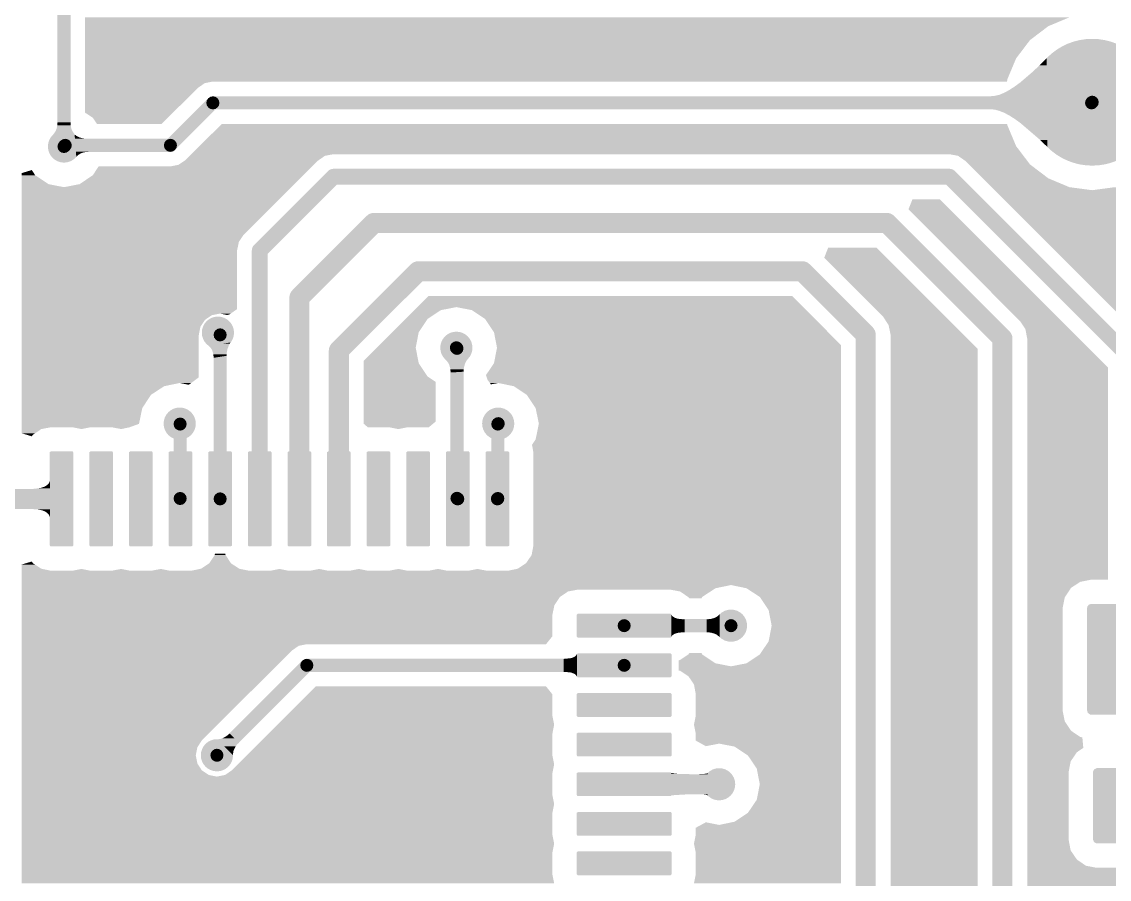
# Model space of a CAD drawing. Header units: millimetres. Extents: x 0 to 139, y 0 to 93.
# Drawn here: x 73.21 to 104.99, y 42.45 to 67.5 of the extents above; entities that cross this region are included whole.
import ezdxf

# ---------------------------------------------------------------- set-up
doc = ezdxf.new("R2010")
doc.units = ezdxf.units.MM
doc.header["$MEASUREMENT"] = 0
doc.layers.get('0').update_dxf_attribs({"linetype": 'CONTINUOUS', "lineweight": 0})
for name, color, linetype, lineweight in [('PCB_KUR_GTL', 30, 'CONTINUOUS', 0), ('PCB_KUR_GTP', 254, 'CONTINUOUS', 0), ('PCB_KUR_TXT', 254, 'CONTINUOUS', 0)]:
    doc.layers.add(name, color=color, linetype=linetype, lineweight=lineweight)

# ---------------------------------------------------------------- blocks, each defined once
blk = doc.blocks.new('CUSTOM_4')
for points in [[(-0.0187, -0.01685), (-0.0187, 0.01685), (0.0187, -0.01685), (0.0187, 0.01685)], [(-0.01865, 0.01685), (-0.0186, 0.01721), (0.01865, 0.01685), (0.01852, 0.01721)], [(-0.0186, 0.01721), (-0.01813, 0.01797), (0.01852, 0.01721), (0.01823, 0.01797)], [(-0.01813, 0.01797), (-0.01797, 0.01823), (0.01823, 0.01797), (0.01782, 0.01823)], [(-0.01797, 0.01823), (-0.01697, 0.0186), (0.01782, 0.01823), (0.01721, 0.0186)], [(-0.01697, 0.0186), (-0.01685, 0.01865), (0.01721, 0.0186), (0.01685, 0.01865)], [(-0.01685, 0.01865), (-0.01685, 0.0187), (0.01685, 0.01865), (0.01685, 0.0187)], [(-0.01852, -0.01721), (-0.01865, -0.01685), (0.0186, -0.01721), (0.01865, -0.01685)], [(-0.01823, -0.01797), (-0.01852, -0.01721), (0.01813, -0.01797), (0.0186, -0.01721)], [(-0.01782, -0.01823), (-0.01823, -0.01797), (0.01797, -0.01823), (0.01813, -0.01797)], [(-0.01721, -0.0186), (-0.01782, -0.01823), (0.01697, -0.0186), (0.01797, -0.01823)], [(-0.01685, -0.01865), (-0.01721, -0.0186), (0.01685, -0.01865), (0.01697, -0.0186)], [(-0.01685, -0.0187), (-0.01685, -0.01865), (0.01685, -0.0187), (0.01685, -0.01865)]]:
    blk.add_solid(points)
blk = doc.blocks.new('CUSTOM_5')
for points in [[(-0.02114, 0.02664), (-0.02074, 0.02716), (0.02126, 0.02664), (0.02057, 0.02716)], [(-0.02074, 0.02716), (-0.0199, 0.02742), (0.02057, 0.02716), (0.02023, 0.02742)], [(-0.0199, 0.02742), (-0.0195, 0.02755), (0.02023, 0.02742), (0.0195, 0.02755)], [(-0.02165, 0.0254), (-0.02152, 0.02613), (0.02165, 0.0254), (0.02142, 0.02613)], [(-0.02165, -0.0254), (-0.02165, 0.0254), (0.02165, -0.0254), (0.02165, 0.0254)], [(-0.02152, 0.02613), (-0.02114, 0.02664), (0.02142, 0.02613), (0.02126, 0.02664)], [(-0.02142, -0.02613), (-0.02165, -0.0254), (0.02152, -0.02613), (0.02165, -0.0254)], [(-0.02126, -0.02664), (-0.02142, -0.02613), (0.02114, -0.02664), (0.02152, -0.02613)], [(-0.02057, -0.02716), (-0.02126, -0.02664), (0.02074, -0.02716), (0.02114, -0.02664)], [(-0.02023, -0.02742), (-0.02057, -0.02716), (0.0199, -0.02742), (0.02074, -0.02716)], [(-0.0195, -0.02755), (-0.02023, -0.02742), (0.0195, -0.02755), (0.0199, -0.02742)]]:
    blk.add_solid(points)
blk = doc.blocks.new('CUSTOM_32')
for points in [[(-0.0059, 0.02305), (-0.00585, 0.02323), (0.0059, 0.02305), (0.00575, 0.02323)], [(-0.0059, 0.02302), (-0.0059, 0.02305), (0.0059, 0.02302), (0.0059, 0.02305)], [(-0.0059, 0.023), (-0.0059, 0.02302), (0.0059, 0.023), (0.0059, 0.02302)], [(-0.0059, -0.023), (-0.0059, 0.023), (0.0059, -0.023), (0.0059, 0.023)], [(-0.00585, 0.02323), (-0.00534, 0.02357), (0.00575, 0.02323), (0.00549, 0.02357)], [(-0.00534, 0.02357), (-0.0053, 0.0236), (0.00549, 0.02357), (0.0053, 0.0236)], [(-0.0059, -0.02302), (-0.0059, -0.023), (0.0059, -0.02302), (0.0059, -0.023)], [(-0.0059, -0.02305), (-0.0059, -0.02302), (0.0059, -0.02305), (0.0059, -0.02302)], [(-0.00575, -0.02323), (-0.0059, -0.02305), (0.00585, -0.02323), (0.0059, -0.02305)], [(-0.00549, -0.02357), (-0.00575, -0.02323), (0.00534, -0.02357), (0.00585, -0.02323)], [(-0.0053, -0.0236), (-0.00549, -0.02357), (0.0053, -0.0236), (0.00534, -0.02357)]]:
    blk.add_solid(points)
blk = doc.blocks.new('CUSTOM_33')
for points in [[(-0.0236, 0.0053), (-0.02357, 0.00549), (0.0236, 0.0053), (0.02348, 0.00549)], [(-0.02357, 0.00549), (-0.02311, 0.00585), (0.02348, 0.00549), (0.02323, 0.00585)], [(-0.02311, 0.00585), (-0.02305, 0.0059), (0.02323, 0.00585), (0.02305, 0.0059)], [(-0.0236, -0.0053), (-0.0236, 0.0053), (0.0236, -0.0053), (0.0236, 0.0053)], [(-0.02348, -0.00549), (-0.0236, -0.0053), (0.02357, -0.00549), (0.0236, -0.0053)], [(-0.02323, -0.00585), (-0.02348, -0.00549), (0.02311, -0.00585), (0.02357, -0.00549)], [(-0.02305, -0.0059), (-0.02323, -0.00585), (0.02305, -0.0059), (0.02311, -0.00585)]]:
    blk.add_solid(points)
blk = doc.blocks.new('ROUND_11')
h = blk.add_hatch(color=256)
edge = h.paths.add_edge_path(flags=0)
edge.add_arc((0, 0), 0.0315, 0, 360)
blk = doc.blocks.new('ROUND_16')
h = blk.add_hatch(color=256)
edge = h.paths.add_edge_path(flags=0)
edge.add_arc((0, 0), 0.008, 0, 360)
blk = doc.blocks.new('ROUND_7')
h = blk.add_hatch(color=256)
edge = h.paths.add_edge_path(flags=0)
edge.add_arc((0, 0), 0.00325, 0, 360)
blk = doc.blocks.new('ROUND_8')
h = blk.add_hatch(color=256)
edge = h.paths.add_edge_path(flags=0)
edge.add_arc((0, 0), 0.005, 0, 360)
blk = doc.blocks.new('ROUND_64')
h = blk.add_hatch(color=256)
edge = h.paths.add_edge_path(flags=0)
edge.add_arc((0, 0), 0.00395, 0, 360)
blk = doc.blocks.new('ROUND_14')
h = blk.add_hatch(color=256)
edge = h.paths.add_edge_path(flags=0)
edge.add_arc((0, 0), 0.0197, 0, 360)

msp = doc.modelspace()

# ---------------------------------------------------------------- linework, layer by layer
at = {"layer": 'PCB_KUR_GTL', "lineweight": 211}
for points, const_width in [([(74.441, 63.857), (74.441, 82.079)], 0.382), ([(77.551, 63.892), (78.792, 65.133)], 0.382), ([(78.792, 65.133), (104.47, 65.133)], 0.382), ([(104.47, 65.133), (104.488, 65.151)], 0.382), ([(74.441, 63.857), (74.476, 63.892)], 0.382), ([(74.476, 63.892), (77.551, 63.892)], 0.382), ([(80.162, 60.817), (82.32, 62.975)], 0.465), ([(82.32, 62.975), (100.313, 62.975)], 0.465), ([(100.313, 62.975), (105.611, 57.677)], 0.465), ([(81.321, 59.447), (83.496, 61.623)], 0.588), ([(83.496, 61.623), (98.49, 61.623)], 0.588), ([(98.49, 61.623), (101.865, 58.247)], 0.588), ([(80.162, 53.561), (80.162, 60.817)], 0.465), ([(82.473, 57.895), (84.79, 60.211)], 0.588), ([(84.79, 60.211), (96.021, 60.211)], 0.588), ([(96.021, 60.211), (97.867, 58.365)], 0.588), ([(81.321, 53.561), (81.321, 59.447)], 0.588), ([(79.004, 53.561), (79.004, 58.353)], 0.382), ([(97.867, 25.49), (97.867, 58.365)], 0.588), ([(101.865, 32.793), (101.865, 58.247)], 0.588), ([(82.473, 53.561), (82.473, 57.895)], 0.588), ([(85.907, 57.977), (85.925, 57.959)], 0.382), ([(85.925, 53.579), (85.925, 57.959)], 0.382), ([(77.834, 53.573), (77.834, 55.748)], 0.382), ([(87.118, 55.748), (87.13, 55.76)], 0.382), ([(87.118, 53.573), (87.118, 55.748)], 0.382), ([(70.084, 53.561), (74.37, 53.561)], 0.588), ([(85.925, 53.579), (85.948, 53.561)], 0.382), ([(87.106, 53.561), (87.118, 53.573)], 0.382), ([(90.811, 49.857), (93.933, 49.857)], 0.382), ([(78.91, 46.07), (81.538, 48.698)], 0.382), ([(81.538, 48.698), (90.811, 48.698)], 0.382), ([(90.811, 45.223), (93.586, 45.223)], 0.588)]:
    msp.add_lwpolyline(points, dxfattribs=dict(at, const_width=const_width))
at = {"layer": 'PCB_KUR_GTL'}
for points in [[(75.058, 67.373), (75.058, 67.632), (103.206, 67.373), (103.823, 67.632)], [(75.058, 66.967), (75.058, 67.373), (102.671, 66.967), (103.206, 67.373)], [(75.058, 66.432), (75.058, 66.967), (102.265, 66.432), (102.671, 66.967)], [(75.058, 65.815), (75.058, 66.432), (102.006, 65.815), (102.265, 66.432)], [(102.947, 66.227), (103.153, 66.438), (103.155, 66.227), (103.153, 66.438)], [(102.747, 66.038), (102.947, 66.227), (103.157, 66.038), (103.155, 66.227)], [(75.058, 65.756), (75.058, 65.815), (102.001, 65.756), (102.006, 65.815)], [(102.383, 65.727), (102.747, 66.038), (103.159, 65.727), (103.157, 66.038)], [(75.058, 65.709), (75.058, 65.756), (78.557, 65.709), (78.792, 65.756)], [(75.058, 65.756), (75.058, 65.756), (78.792, 65.756), (102.001, 65.756)], [(75.058, 65.574), (75.058, 65.709), (78.357, 65.574), (78.557, 65.709)], [(75.058, 64.845), (75.058, 65.574), (77.624, 64.845), (78.357, 65.574)], [(101.912, 65.427), (102.059, 65.503), (103.162, 65.427), (103.161, 65.503)], [(102.059, 65.503), (102.212, 65.603), (103.161, 65.503), (103.161, 65.603)], [(102.212, 65.603), (102.383, 65.727), (103.161, 65.603), (103.159, 65.727)], [(101.53, 65.327), (101.648, 65.339), (103.163, 65.327), (103.163, 65.339)], [(101.536, 64.945), (101.53, 65.327), (103.167, 64.945), (103.163, 65.327)], [(101.648, 65.339), (101.777, 65.368), (103.163, 65.339), (103.163, 65.368)], [(101.777, 65.368), (101.912, 65.427), (103.163, 65.368), (103.162, 65.427)], [(75.282, 64.698), (75.058, 64.845), (77.476, 64.698), (77.624, 64.845)], [(101.648, 64.933), (101.536, 64.945), (103.167, 64.933), (103.167, 64.945)], [(101.777, 64.898), (101.648, 64.933), (103.167, 64.898), (103.167, 64.933)], [(101.912, 64.845), (101.777, 64.898), (103.167, 64.845), (103.167, 64.898)], [(102.059, 64.768), (101.912, 64.845), (103.168, 64.768), (103.167, 64.845)], [(74.247, 64.521), (74.253, 64.568), (74.635, 64.521), (74.635, 64.568)], [(74.247, 64.474), (74.247, 64.521), (74.635, 64.474), (74.635, 64.521)], [(75.405, 64.515), (75.282, 64.698), (77.293, 64.515), (77.476, 64.698)], [(79.021, 64.486), (79.051, 64.515), (102.006, 64.486), (102.001, 64.515)], [(102.218, 64.668), (102.059, 64.768), (103.169, 64.668), (103.168, 64.768)], [(102.389, 64.545), (102.218, 64.668), (103.17, 64.545), (103.169, 64.668)], [(102.965, 64.051), (102.389, 64.545), (103.175, 64.051), (103.17, 64.545)], [(74.112, 64.192), (74.121, 64.204), (74.774, 64.192), (74.758, 64.204)], [(74.121, 64.204), (74.135, 64.221), (74.758, 64.204), (74.747, 64.221)], [(74.135, 64.221), (74.159, 64.251), (74.747, 64.221), (74.723, 64.251)], [(74.159, 64.251), (74.182, 64.286), (74.723, 64.251), (74.7, 64.286)], [(74.182, 64.286), (74.2, 64.316), (74.7, 64.286), (74.682, 64.316)], [(74.2, 64.316), (74.217, 64.357), (74.682, 64.316), (74.664, 64.357)], [(74.217, 64.357), (74.229, 64.392), (74.664, 64.357), (74.653, 64.392)], [(74.229, 64.392), (74.235, 64.433), (74.653, 64.392), (74.647, 64.433)], [(74.235, 64.433), (74.247, 64.474), (74.647, 64.433), (74.635, 64.474)], [(78.4, 63.869), (79.021, 64.486), (102.265, 63.869), (102.006, 64.486)], [(74.753, 64.186), (74.753, 64.192), (74.782, 64.186), (74.774, 64.192)], [(74.755, 64.163), (74.753, 64.186), (74.811, 64.163), (74.782, 64.186)], [(74.756, 64.145), (74.755, 64.163), (74.847, 64.145), (74.811, 64.163)], [(74.757, 64.127), (74.756, 64.145), (74.882, 64.127), (74.847, 64.145)], [(74.758, 64.116), (74.757, 64.127), (74.917, 64.116), (74.882, 64.127)], [(74.759, 64.104), (74.758, 64.116), (74.958, 64.104), (74.917, 64.116)], [(74.76, 64.098), (74.759, 64.104), (75, 64.098), (74.958, 64.104)], [(74.76, 64.086), (74.76, 64.098), (75.041, 64.086), (75, 64.098)], [(74.789, 63.704), (74.76, 64.086), (75.17, 63.704), (75.135, 64.086)], [(74.76, 64.086), (74.76, 64.086), (75.135, 64.086), (75.088, 64.086)], [(103.177, 63.845), (102.965, 64.051), (103.177, 63.845), (103.175, 64.051)], [(74.789, 63.698), (74.789, 63.704), (75.117, 63.698), (75.17, 63.704)], [(74.79, 63.686), (74.789, 63.698), (75.035, 63.686), (75.076, 63.698)], [(74.789, 63.698), (74.789, 63.698), (75.076, 63.698), (75.117, 63.698)], [(74.79, 63.68), (74.79, 63.686), (74.994, 63.68), (75.035, 63.686)], [(74.792, 63.663), (74.79, 63.68), (74.952, 63.663), (74.994, 63.68)], [(74.793, 63.651), (74.792, 63.663), (74.917, 63.651), (74.952, 63.663)], [(74.794, 63.628), (74.793, 63.651), (74.888, 63.628), (74.917, 63.651)], [(74.796, 63.61), (74.794, 63.628), (74.853, 63.61), (74.888, 63.628)], [(74.798, 63.581), (74.796, 63.61), (74.829, 63.581), (74.853, 63.61)], [(74.8, 63.557), (74.798, 63.581), (74.8, 63.557), (74.829, 63.581)], [(77.987, 63.457), (78.117, 63.586), (81.881, 63.457), (82.067, 63.586)], [(78.117, 63.586), (78.164, 63.633), (82.067, 63.586), (82.32, 63.633)], [(78.164, 63.633), (78.4, 63.869), (102.443, 63.633), (102.265, 63.869)], [(100.566, 63.586), (100.313, 63.633), (102.479, 63.586), (102.443, 63.633)], [(100.778, 63.439), (100.566, 63.586), (102.591, 63.439), (102.479, 63.586)], [(75.282, 63.016), (75.452, 63.275), (81.431, 63.016), (81.69, 63.275)], [(75.452, 63.275), (77.551, 63.275), (81.69, 63.275), (81.691, 63.275)], [(77.551, 63.275), (77.787, 63.322), (81.691, 63.275), (81.738, 63.322)], [(77.787, 63.322), (77.96, 63.439), (81.738, 63.322), (81.856, 63.439)], [(77.96, 63.439), (77.987, 63.457), (81.856, 63.439), (81.881, 63.457)], [(100.883, 63.334), (100.778, 63.439), (102.671, 63.334), (102.591, 63.439)], [(101.29, 62.928), (100.883, 63.334), (103.206, 62.928), (102.671, 63.334)], [(73.206, 63.081), (73.5, 63.169), (73.558, 63.081), (73.5, 63.169)], [(73.206, 63.016), (73.206, 63.081), (73.6, 63.016), (73.558, 63.081)], [(73.206, 62.757), (73.206, 63.016), (73.988, 62.757), (73.6, 63.016)], [(74.894, 62.757), (75.282, 63.016), (81.172, 62.757), (81.431, 63.016)], [(101.549, 62.669), (101.29, 62.928), (103.823, 62.669), (103.206, 62.928)], [(73.206, 62.669), (73.206, 62.757), (74.441, 62.669), (73.988, 62.757)], [(73.206, 61.281), (73.206, 62.669), (79.692, 61.281), (81.083, 62.669)], [(74.441, 62.669), (74.894, 62.757), (81.083, 62.669), (81.172, 62.757)], [(101.637, 62.581), (101.549, 62.669), (104.488, 62.581), (103.823, 62.669)], [(104.488, 62.581), (105.152, 62.669), (136.769, 62.581), (136.769, 62.669)], [(99.119, 62.022), (99.237, 62.316), (100.331, 62.022), (100.037, 62.316)], [(106.075, 58.147), (101.637, 62.581), (136.769, 58.147), (136.769, 62.581)], [(102.377, 58.759), (99.119, 62.022), (103.594, 58.759), (100.331, 62.022)], [(73.206, 61.07), (73.206, 61.281), (79.551, 61.07), (79.692, 61.281)], [(73.206, 60.817), (73.206, 61.07), (79.498, 60.817), (79.551, 61.07)], [(73.206, 59.106), (73.206, 60.817), (79.498, 59.106), (79.498, 60.817)], [(96.656, 60.605), (96.773, 60.899), (98.484, 60.605), (98.19, 60.899)], [(98.384, 58.877), (96.656, 60.605), (100.213, 58.877), (98.484, 60.605)], [(84.767, 59.165), (85.09, 59.488), (96.043, 59.165), (95.721, 59.488)], [(84.679, 59.076), (84.767, 59.165), (85.454, 59.076), (85.907, 59.165)], [(86.36, 59.076), (85.907, 59.165), (96.131, 59.076), (96.043, 59.165)], [(73.206, 58.976), (73.206, 59.106), (79.314, 58.976), (79.498, 59.106)], [(73.206, 58.929), (73.206, 58.976), (78.763, 58.929), (79.004, 58.976)], [(73.206, 58.794), (73.206, 58.929), (78.563, 58.794), (78.763, 58.929)], [(73.206, 58.594), (73.206, 58.794), (78.428, 58.594), (78.563, 58.794)], [(79.118, 58.953), (79.004, 58.976), (79.28, 58.953), (79.314, 58.976)], [(79.204, 58.935), (79.118, 58.953), (79.204, 58.935), (79.28, 58.953)], [(84.035, 58.43), (84.421, 58.818), (84.807, 58.43), (85.066, 58.818)], [(84.421, 58.818), (84.679, 59.076), (85.066, 58.818), (85.454, 59.076)], [(86.748, 58.818), (86.36, 59.076), (96.388, 58.818), (96.131, 59.076)], [(87.007, 58.43), (86.748, 58.818), (96.775, 58.43), (96.388, 58.818)], [(98.537, 58.641), (98.384, 58.877), (100.448, 58.641), (100.213, 58.877)], [(73.206, 58.353), (73.206, 58.594), (78.381, 58.353), (78.428, 58.594)], [(98.596, 58.365), (98.537, 58.641), (100.725, 58.365), (100.448, 58.641)], [(102.536, 58.524), (102.377, 58.759), (103.829, 58.524), (103.594, 58.759)], [(102.589, 58.247), (102.536, 58.524), (104.106, 58.247), (103.829, 58.524)], [(73.206, 57.113), (73.206, 58.353), (78.38, 57.113), (78.381, 58.353)], [(83.583, 57.977), (84.035, 58.43), (84.719, 57.977), (84.807, 58.43)], [(87.079, 58.059), (87.007, 58.43), (97.144, 58.059), (96.775, 58.43)], [(98.596, 57.947), (98.596, 58.365), (101.142, 57.947), (100.725, 58.365)], [(102.589, 57.407), (102.589, 58.247), (104.946, 57.407), (104.106, 58.247)], [(78.657, 58.042), (78.831, 58.065), (79.257, 58.042), (79.268, 58.065)], [(78.672, 58.03), (78.657, 58.042), (79.251, 58.03), (79.257, 58.042)], [(78.686, 58.018), (78.672, 58.03), (79.247, 58.018), (79.251, 58.03)], [(78.71, 57.995), (78.686, 58.018), (79.239, 57.995), (79.247, 58.018)], [(78.716, 57.989), (78.71, 57.995), (79.236, 57.989), (79.239, 57.995)], [(78.739, 57.959), (78.716, 57.989), (79.224, 57.959), (79.236, 57.989)], [(78.743, 57.953), (78.739, 57.959), (79.221, 57.953), (79.224, 57.959)], [(78.757, 57.93), (78.743, 57.953), (79.217, 57.93), (79.221, 57.953)], [(78.763, 57.918), (78.757, 57.93), (79.215, 57.918), (79.217, 57.93)], [(78.774, 57.895), (78.763, 57.918), (79.209, 57.895), (79.215, 57.918)], [(78.78, 57.877), (78.774, 57.895), (79.204, 57.877), (79.209, 57.895)], [(78.786, 57.859), (78.78, 57.877), (79.202, 57.859), (79.204, 57.877)], [(78.795, 57.83), (78.786, 57.859), (79.198, 57.83), (79.202, 57.859)], [(78.831, 58.065), (79.092, 58.1), (79.268, 58.065), (79.286, 58.1)], [(79.092, 58.1), (79.31, 58.13), (79.286, 58.1), (79.31, 58.13)], [(83.202, 57.595), (83.583, 57.977), (84.794, 57.595), (84.719, 57.977)], [(87.006, 57.524), (87.095, 57.977), (97.144, 57.524), (97.144, 57.977)], [(87.095, 57.977), (87.079, 58.059), (97.144, 57.977), (97.144, 58.059)], [(98.596, 34.874), (98.596, 57.947), (101.142, 34.874), (101.142, 57.947)], [(78.798, 57.818), (78.795, 57.83), (79.198, 57.818), (79.198, 57.83)], [(78.802, 57.789), (78.798, 57.818), (79.198, 57.789), (79.198, 57.818)], [(78.804, 57.777), (78.802, 57.789), (79.196, 57.777), (79.198, 57.789)], [(78.808, 57.742), (78.804, 57.777), (79.192, 57.742), (79.196, 57.777)], [(78.81, 57.73), (78.808, 57.742), (79.115, 57.73), (79.192, 57.742)], [(78.81, 57.683), (78.81, 57.73), (78.81, 57.683), (79.115, 57.73)], [(83.202, 57.524), (83.202, 57.595), (84.807, 57.524), (84.794, 57.595)], [(83.202, 57.136), (83.202, 57.524), (85.066, 57.136), (84.807, 57.524)], [(85.595, 57.63), (86.248, 57.653), (86.229, 57.63), (86.248, 57.653)], [(85.6, 57.624), (85.595, 57.63), (86.224, 57.624), (86.229, 57.63)], [(85.619, 57.601), (85.6, 57.624), (86.206, 57.601), (86.224, 57.624)], [(85.624, 57.595), (85.619, 57.601), (86.201, 57.595), (86.206, 57.601)], [(85.642, 57.571), (85.624, 57.595), (86.189, 57.571), (86.201, 57.595)], [(85.652, 57.559), (85.642, 57.571), (86.183, 57.559), (86.189, 57.571)], [(85.666, 57.542), (85.652, 57.559), (86.174, 57.542), (86.183, 57.559)], [(85.675, 57.524), (85.666, 57.542), (86.166, 57.524), (86.174, 57.542)], [(85.684, 57.506), (85.675, 57.524), (86.16, 57.506), (86.166, 57.524)], [(86.771, 57.177), (87.006, 57.524), (97.144, 57.177), (97.144, 57.524)], [(85.692, 57.489), (85.684, 57.506), (86.154, 57.489), (86.16, 57.506)], [(85.701, 57.471), (85.692, 57.489), (86.149, 57.471), (86.154, 57.489)], [(85.708, 57.448), (85.701, 57.471), (86.142, 57.448), (86.149, 57.471)], [(85.713, 57.43), (85.708, 57.448), (86.136, 57.43), (86.142, 57.448)], [(85.718, 57.412), (85.713, 57.43), (86.13, 57.412), (86.136, 57.43)], [(85.725, 57.389), (85.718, 57.412), (86.127, 57.389), (86.13, 57.412)], [(85.728, 57.365), (85.725, 57.389), (86.125, 57.365), (86.127, 57.389)], [(85.731, 57.348), (85.728, 57.365), (86.122, 57.348), (86.125, 57.365)], [(85.733, 57.324), (85.731, 57.348), (86.119, 57.324), (86.122, 57.348)], [(85.736, 57.301), (85.733, 57.324), (86.119, 57.301), (86.119, 57.324)], [(85.736, 57.277), (85.736, 57.301), (86.119, 57.277), (86.119, 57.301)], [(85.736, 57.254), (85.736, 57.277), (85.736, 57.254), (86.119, 57.277)], [(102.589, 51.203), (102.589, 57.407), (104.946, 51.203), (104.946, 57.407)], [(73.206, 56.948), (73.206, 57.113), (78.158, 56.948), (78.38, 57.113)], [(73.206, 56.854), (73.206, 56.948), (77.369, 56.854), (77.822, 56.948)], [(78.087, 56.895), (77.822, 56.948), (78.087, 56.895), (78.158, 56.948)], [(83.202, 56.977), (83.202, 57.136), (85.307, 56.977), (85.066, 57.136)], [(83.202, 55.825), (83.202, 56.977), (85.307, 55.825), (85.307, 56.977)], [(86.824, 57.03), (86.771, 57.177), (97.144, 57.03), (97.144, 57.177)], [(86.887, 56.948), (86.824, 57.03), (97.144, 56.948), (97.144, 57.03)], [(86.918, 56.907), (86.887, 56.948), (86.918, 56.907), (87.13, 56.948)], [(87.583, 56.854), (87.13, 56.948), (97.144, 56.854), (97.144, 56.948)], [(73.206, 56.601), (73.206, 56.854), (76.981, 56.601), (77.369, 56.854)], [(73.206, 56.213), (73.206, 56.601), (76.728, 56.213), (76.981, 56.601)], [(87.965, 56.601), (87.583, 56.854), (97.144, 56.601), (97.144, 56.854)], [(88.224, 56.213), (87.965, 56.601), (97.144, 56.213), (97.144, 56.601)], [(73.206, 55.76), (73.206, 56.213), (76.634, 55.76), (76.728, 56.213)], [(88.318, 55.76), (88.224, 56.213), (97.144, 55.76), (97.144, 56.213)], [(73.206, 55.754), (73.206, 55.76), (76.634, 55.754), (76.634, 55.76)], [(73.206, 55.654), (73.206, 55.754), (76.358, 55.654), (76.634, 55.754)], [(73.206, 55.601), (73.206, 55.654), (73.776, 55.601), (74.059, 55.654)], [(74.952, 55.601), (74.688, 55.654), (74.952, 55.601), (75.217, 55.654)], [(76.111, 55.601), (75.84, 55.654), (76.111, 55.601), (76.358, 55.654)], [(83.202, 55.754), (83.202, 55.825), (85.222, 55.754), (85.307, 55.825)], [(83.32, 55.654), (83.202, 55.754), (85.101, 55.654), (85.222, 55.754)], [(83.943, 55.654), (83.32, 55.654), (84.478, 55.654), (85.101, 55.654)], [(84.214, 55.601), (83.943, 55.654), (84.214, 55.601), (84.478, 55.654)], [(88.224, 55.301), (88.318, 55.76), (97.144, 55.301), (97.144, 55.76)], [(73.206, 55.478), (73.206, 55.601), (73.596, 55.478), (73.776, 55.601)], [(73.343, 55.437), (73.206, 55.478), (73.535, 55.437), (73.596, 55.478)], [(73.5, 55.39), (73.343, 55.437), (73.5, 55.39), (73.535, 55.437)], [(88.118, 55.143), (88.224, 55.301), (97.144, 55.143), (97.144, 55.301)], [(88.159, 54.913), (88.118, 55.143), (97.144, 54.913), (97.144, 55.143)], [(88.159, 52.203), (88.159, 54.913), (97.144, 52.203), (97.144, 54.913)], [(73.982, 53.996), (74.012, 54.043), (74.035, 53.996), (74.035, 54.043)], [(74.012, 54.043), (74.029, 54.09), (74.035, 54.043), (74.035, 54.09)], [(74.029, 54.09), (74.035, 54.145), (74.035, 54.09), (74.035, 54.145)], [(73.441, 53.267), (73.441, 53.855), (74.035, 53.267), (74.035, 53.855)], [(73.553, 53.855), (73.659, 53.867), (74.035, 53.855), (74.035, 53.867)], [(73.659, 53.867), (73.747, 53.879), (74.035, 53.867), (74.035, 53.879)], [(73.747, 53.879), (73.824, 53.902), (74.035, 53.879), (74.035, 53.902)], [(73.824, 53.902), (73.888, 53.926), (74.035, 53.902), (74.035, 53.926)], [(73.888, 53.926), (73.941, 53.961), (74.035, 53.926), (74.035, 53.961)], [(73.941, 53.961), (73.982, 53.996), (74.035, 53.961), (74.035, 53.996)], [(73.553, 53.261), (73.441, 53.267), (74.035, 53.261), (74.035, 53.267)], [(73.659, 53.255), (73.553, 53.261), (74.035, 53.255), (74.035, 53.261)], [(73.747, 53.238), (73.659, 53.255), (74.035, 53.238), (74.035, 53.255)], [(73.824, 53.22), (73.747, 53.238), (74.035, 53.22), (74.035, 53.238)], [(73.888, 53.191), (73.824, 53.22), (74.035, 53.191), (74.035, 53.22)], [(73.941, 53.161), (73.888, 53.191), (74.035, 53.161), (74.035, 53.191)], [(73.982, 53.12), (73.941, 53.161), (74.035, 53.12), (74.035, 53.161)], [(74.012, 53.079), (73.982, 53.12), (74.035, 53.079), (74.035, 53.12)], [(74.029, 53.026), (74.012, 53.079), (74.035, 53.026), (74.035, 53.079)], [(74.035, 52.977), (74.029, 53.026), (74.035, 52.977), (74.035, 53.026)], [(88.106, 51.92), (88.159, 52.203), (97.144, 51.92), (97.144, 52.203)], [(78.686, 51.679), (78.845, 51.92), (79.321, 51.679), (79.163, 51.92)], [(78.845, 51.92), (78.851, 51.962), (79.163, 51.92), (79.151, 51.962)], [(87.941, 51.679), (88.106, 51.92), (97.144, 51.679), (97.144, 51.92)], [(73.206, 51.644), (73.324, 51.679), (73.589, 51.644), (73.535, 51.679)], [(73.206, 51.521), (73.206, 51.644), (73.777, 51.521), (73.589, 51.644)], [(73.206, 51.462), (73.206, 51.521), (74.059, 51.462), (73.777, 51.521)], [(73.324, 51.679), (73.5, 51.732), (73.535, 51.679), (73.5, 51.732)], [(74.688, 51.462), (74.953, 51.515), (75.217, 51.462), (74.953, 51.515)], [(75.84, 51.462), (76.111, 51.515), (76.375, 51.462), (76.111, 51.515)], [(76.999, 51.462), (77.269, 51.515), (77.534, 51.462), (77.269, 51.515)], [(78.157, 51.462), (78.445, 51.521), (79.851, 51.462), (79.562, 51.521)], [(78.445, 51.521), (78.686, 51.679), (79.562, 51.521), (79.321, 51.679)], [(80.474, 51.462), (80.738, 51.515), (81.003, 51.462), (80.738, 51.515)], [(81.632, 51.462), (81.897, 51.515), (82.161, 51.462), (81.897, 51.515)], [(82.791, 51.462), (83.055, 51.515), (83.32, 51.462), (83.055, 51.515)], [(83.943, 51.462), (84.214, 51.515), (84.478, 51.462), (84.214, 51.515)], [(85.101, 51.462), (85.372, 51.515), (85.636, 51.462), (85.372, 51.515)], [(86.26, 51.462), (86.524, 51.515), (86.795, 51.462), (86.524, 51.515)], [(87.418, 51.462), (87.7, 51.521), (97.144, 51.462), (97.144, 51.521)], [(87.7, 51.521), (87.941, 51.679), (97.144, 51.521), (97.144, 51.679)], [(73.206, 51.044), (73.206, 51.462), (97.144, 51.044), (97.144, 51.462)], [(102.589, 51.138), (102.589, 51.203), (104.141, 51.138), (104.464, 51.203)], [(102.589, 51.203), (102.589, 51.203), (104.464, 51.203), (104.946, 51.203)], [(73.206, 50.95), (73.206, 51.044), (93.48, 50.95), (93.933, 51.044)], [(73.206, 50.909), (73.206, 50.95), (93.417, 50.909), (93.48, 50.95)], [(73.206, 50.856), (73.206, 50.909), (89.17, 50.856), (89.453, 50.909)], [(73.206, 50.909), (73.206, 50.909), (89.453, 50.909), (92.163, 50.909)], [(73.206, 50.692), (73.206, 50.856), (88.929, 50.692), (89.17, 50.856)], [(92.445, 50.856), (92.163, 50.909), (93.336, 50.856), (93.417, 50.909)], [(92.678, 50.697), (92.445, 50.856), (93.092, 50.697), (93.336, 50.856)], [(94.386, 50.95), (93.933, 51.044), (97.144, 50.95), (97.144, 51.044)], [(94.774, 50.697), (94.386, 50.95), (97.144, 50.697), (97.144, 50.95)], [(102.589, 50.962), (102.589, 51.138), (103.87, 50.962), (104.141, 51.138)], [(102.589, 50.686), (102.589, 50.962), (103.688, 50.686), (103.87, 50.962)], [(73.206, 50.45), (73.206, 50.692), (88.771, 50.45), (88.929, 50.692)], [(92.687, 50.692), (92.678, 50.697), (93.089, 50.692), (93.092, 50.697)], [(92.716, 50.656), (92.687, 50.692), (93.069, 50.656), (93.089, 50.692)], [(95.033, 50.309), (94.774, 50.697), (97.144, 50.309), (97.144, 50.697)], [(102.589, 50.368), (102.589, 50.686), (103.623, 50.368), (103.688, 50.686)], [(73.206, 50.168), (73.206, 50.45), (88.712, 50.168), (88.771, 50.45)], [(95.121, 49.857), (95.033, 50.309), (97.144, 49.857), (97.144, 50.309)], [(102.589, 47.381), (102.589, 50.368), (103.623, 47.381), (103.623, 50.368)], [(73.206, 49.545), (73.206, 50.168), (88.712, 49.545), (88.712, 50.168)], [(92.187, 50.162), (92.187, 50.186), (92.199, 50.162), (92.187, 50.186)], [(92.187, 50.139), (92.187, 50.162), (92.216, 50.139), (92.199, 50.162)], [(92.187, 50.115), (92.187, 50.139), (92.246, 50.115), (92.216, 50.139)], [(92.187, 50.098), (92.187, 50.115), (92.275, 50.098), (92.246, 50.115)], [(92.187, 50.08), (92.187, 50.098), (92.31, 50.08), (92.275, 50.098)], [(92.187, 50.068), (92.187, 50.08), (92.351, 50.068), (92.31, 50.08)], [(92.187, 50.057), (92.187, 50.068), (92.398, 50.057), (92.351, 50.068)], [(92.187, 50.051), (92.187, 50.057), (92.451, 50.051), (92.398, 50.057)], [(92.187, 50.045), (92.187, 50.051), (92.51, 50.045), (92.451, 50.051)], [(92.187, 49.663), (92.187, 50.045), (92.575, 49.663), (92.575, 50.045)], [(92.187, 50.045), (92.187, 50.045), (92.575, 50.045), (92.51, 50.045)], [(93.222, 49.663), (93.222, 50.045), (93.598, 49.663), (93.598, 50.045)], [(93.269, 50.045), (93.316, 50.051), (93.598, 50.045), (93.598, 50.051)], [(93.316, 50.051), (93.357, 50.057), (93.598, 50.051), (93.598, 50.057)], [(93.357, 50.057), (93.398, 50.068), (93.598, 50.057), (93.598, 50.068)], [(93.398, 50.068), (93.439, 50.08), (93.598, 50.068), (93.598, 50.08)], [(93.439, 50.08), (93.475, 50.098), (93.598, 50.08), (93.598, 50.098)], [(93.475, 50.098), (93.51, 50.115), (93.598, 50.098), (93.598, 50.115)], [(93.51, 50.115), (93.539, 50.133), (93.598, 50.115), (93.598, 50.133)], [(93.539, 50.133), (93.569, 50.156), (93.598, 50.133), (93.598, 50.156)], [(93.569, 50.156), (93.598, 50.186), (93.598, 50.156), (93.598, 50.186)], [(92.187, 49.651), (92.187, 49.663), (92.398, 49.651), (92.51, 49.663)], [(92.187, 49.639), (92.187, 49.651), (92.351, 49.639), (92.398, 49.651)], [(92.187, 49.627), (92.187, 49.639), (92.31, 49.627), (92.351, 49.639)], [(92.187, 49.615), (92.187, 49.627), (92.275, 49.615), (92.31, 49.627)], [(92.187, 49.592), (92.187, 49.615), (92.246, 49.592), (92.275, 49.615)], [(92.187, 49.574), (92.187, 49.592), (92.216, 49.574), (92.246, 49.592)], [(93.316, 49.657), (93.269, 49.663), (93.598, 49.657), (93.598, 49.663)], [(93.357, 49.651), (93.316, 49.657), (93.598, 49.651), (93.598, 49.657)], [(93.398, 49.639), (93.357, 49.651), (93.598, 49.639), (93.598, 49.651)], [(93.439, 49.627), (93.398, 49.639), (93.598, 49.627), (93.598, 49.639)], [(93.475, 49.616), (93.439, 49.627), (93.598, 49.616), (93.598, 49.627)], [(93.51, 49.598), (93.475, 49.616), (93.598, 49.598), (93.598, 49.616)], [(93.539, 49.574), (93.51, 49.598), (93.598, 49.574), (93.598, 49.598)], [(95.033, 49.398), (95.121, 49.857), (97.144, 49.398), (97.144, 49.857)], [(73.206, 49.316), (73.206, 49.545), (88.529, 49.316), (88.712, 49.545)], [(73.206, 49.269), (73.206, 49.316), (81.303, 49.269), (81.538, 49.316)], [(73.206, 49.316), (73.206, 49.316), (81.538, 49.316), (88.529, 49.316)], [(73.206, 49.133), (73.206, 49.269), (81.103, 49.133), (81.303, 49.269)], [(92.187, 49.551), (92.187, 49.574), (92.199, 49.551), (92.216, 49.574)], [(92.187, 49.521), (92.187, 49.551), (92.187, 49.521), (92.199, 49.551)], [(93.569, 49.551), (93.539, 49.574), (93.598, 49.551), (93.598, 49.574)], [(93.598, 49.527), (93.569, 49.551), (93.598, 49.527), (93.598, 49.551)], [(94.774, 49.016), (95.033, 49.398), (97.144, 49.016), (97.144, 49.398)], [(73.206, 46.505), (73.206, 49.133), (78.469, 46.505), (81.103, 49.133)], [(89.341, 48.939), (89.376, 48.957), (89.435, 48.939), (89.435, 48.957)], [(89.376, 48.957), (89.4, 48.98), (89.435, 48.957), (89.435, 48.98)], [(89.4, 48.98), (89.417, 49.004), (89.435, 48.98), (89.435, 49.004)], [(89.417, 49.004), (89.435, 49.033), (89.435, 49.004), (89.435, 49.033)], [(92.445, 48.857), (92.687, 49.016), (93.33, 48.857), (93.092, 49.016)], [(92.687, 49.016), (92.716, 49.057), (93.092, 49.016), (93.069, 49.057)], [(94.386, 48.757), (94.774, 49.016), (97.144, 48.757), (97.144, 49.016)], [(89.041, 48.886), (89.106, 48.892), (89.435, 48.886), (89.435, 48.892)], [(89.041, 48.504), (89.041, 48.886), (89.435, 48.504), (89.435, 48.886)], [(89.106, 48.892), (89.217, 48.904), (89.435, 48.892), (89.435, 48.904)], [(89.217, 48.904), (89.264, 48.91), (89.435, 48.904), (89.435, 48.91)], [(89.264, 48.91), (89.306, 48.922), (89.435, 48.91), (89.435, 48.922)], [(89.306, 48.922), (89.341, 48.939), (89.435, 48.922), (89.435, 48.939)], [(92.404, 48.757), (92.404, 48.845), (93.48, 48.757), (93.348, 48.845)], [(92.404, 48.669), (92.404, 48.757), (93.933, 48.669), (93.48, 48.757)], [(92.404, 48.546), (92.404, 48.669), (97.144, 48.546), (97.144, 48.669)], [(92.405, 48.845), (92.445, 48.857), (93.348, 48.845), (93.33, 48.857)], [(93.933, 48.669), (94.386, 48.757), (97.144, 48.669), (97.144, 48.757)], [(89.164, 48.498), (89.106, 48.504), (89.435, 48.498), (89.435, 48.504)], [(89.217, 48.492), (89.164, 48.498), (89.435, 48.492), (89.435, 48.498)], [(89.264, 48.487), (89.217, 48.492), (89.435, 48.487), (89.435, 48.492)], [(89.306, 48.469), (89.264, 48.487), (89.435, 48.469), (89.435, 48.487)], [(89.341, 48.457), (89.306, 48.469), (89.435, 48.457), (89.435, 48.469)], [(89.376, 48.44), (89.341, 48.457), (89.435, 48.44), (89.435, 48.457)], [(89.4, 48.416), (89.376, 48.44), (89.435, 48.416), (89.435, 48.44)], [(89.417, 48.392), (89.4, 48.416), (89.435, 48.392), (89.435, 48.416)], [(89.435, 48.363), (89.417, 48.392), (89.435, 48.363), (89.435, 48.392)], [(92.404, 48.545), (92.404, 48.546), (97.144, 48.545), (97.144, 48.546)], [(92.445, 48.539), (92.405, 48.545), (97.144, 48.539), (97.144, 48.545)], [(92.687, 48.381), (92.445, 48.539), (97.144, 48.381), (97.144, 48.539)], [(92.851, 48.14), (92.687, 48.381), (97.144, 48.14), (97.144, 48.381)], [(81.568, 47.852), (81.797, 48.081), (88.712, 47.852), (88.529, 48.081)], [(92.904, 47.852), (92.851, 48.14), (97.144, 47.852), (97.144, 48.14)], [(80.944, 47.228), (81.567, 47.851), (88.712, 47.228), (88.712, 47.851)], [(81.567, 47.851), (81.568, 47.852), (88.712, 47.851), (88.712, 47.852)], [(92.904, 47.228), (92.904, 47.852), (97.144, 47.228), (97.144, 47.852)], [(102.589, 47.058), (102.589, 47.381), (103.688, 47.058), (103.623, 47.381)], [(80.68, 46.964), (80.944, 47.228), (88.765, 46.964), (88.712, 47.228)], [(92.851, 46.964), (92.904, 47.228), (97.144, 46.964), (97.144, 47.228)], [(102.589, 46.787), (102.589, 47.058), (103.87, 46.787), (103.688, 47.058)], [(80.409, 46.693), (80.68, 46.964), (88.712, 46.693), (88.765, 46.964)], [(92.904, 46.693), (92.851, 46.964), (97.144, 46.693), (97.144, 46.964)], [(102.589, 46.605), (102.589, 46.787), (104.141, 46.605), (103.87, 46.787)], [(73.206, 46.305), (73.206, 46.505), (78.339, 46.305), (78.469, 46.505)], [(79.02, 46.434), (78.916, 46.54), (79.551, 46.434), (79.445, 46.54)], [(78.951, 46.54), (78.992, 46.546), (79.445, 46.54), (79.439, 46.546)], [(78.992, 46.546), (79.027, 46.552), (79.439, 46.546), (79.433, 46.552)], [(79.055, 46.399), (79.02, 46.434), (79.515, 46.399), (79.551, 46.434)], [(79.027, 46.552), (79.063, 46.564), (79.433, 46.552), (79.421, 46.564)], [(79.063, 46.564), (79.104, 46.581), (79.421, 46.564), (79.404, 46.581)], [(79.104, 46.581), (79.139, 46.599), (79.404, 46.581), (79.386, 46.599)], [(79.139, 46.599), (79.174, 46.623), (79.386, 46.599), (79.362, 46.623)], [(79.174, 46.623), (79.21, 46.646), (79.362, 46.623), (79.339, 46.646)], [(79.21, 46.646), (79.245, 46.676), (79.339, 46.646), (79.31, 46.676)], [(79.245, 46.676), (79.28, 46.705), (79.31, 46.676), (79.28, 46.705)], [(79.786, 46.07), (80.409, 46.693), (88.712, 46.07), (88.712, 46.693)], [(92.904, 46.499), (92.904, 46.693), (97.144, 46.499), (97.144, 46.693)], [(93.062, 46.411), (92.904, 46.499), (97.144, 46.411), (97.144, 46.499)], [(93.198, 46.335), (93.062, 46.411), (93.198, 46.335), (93.586, 46.411)], [(94.039, 46.323), (93.586, 46.411), (97.144, 46.323), (97.144, 46.411)], [(102.589, 46.593), (102.589, 46.605), (104.2, 46.593), (104.141, 46.605)], [(102.589, 46.287), (102.589, 46.593), (104.229, 46.287), (104.2, 46.593)], [(73.206, 46.07), (73.206, 46.305), (78.292, 46.07), (78.339, 46.305)], [(79.084, 46.37), (79.055, 46.399), (79.486, 46.37), (79.515, 46.399)], [(79.119, 46.334), (79.084, 46.37), (79.462, 46.334), (79.486, 46.37)], [(79.154, 46.299), (79.119, 46.334), (79.439, 46.299), (79.462, 46.334)], [(79.194, 46.258), (79.154, 46.299), (79.421, 46.258), (79.439, 46.299)], [(79.229, 46.223), (79.194, 46.258), (79.404, 46.223), (79.421, 46.258)], [(79.264, 46.187), (79.229, 46.223), (79.392, 46.187), (79.404, 46.223)], [(79.305, 46.146), (79.264, 46.187), (79.386, 46.146), (79.392, 46.187)], [(79.34, 46.111), (79.305, 46.146), (79.38, 46.111), (79.386, 46.146)], [(79.38, 46.07), (79.34, 46.111), (79.38, 46.07), (79.38, 46.111)], [(93.198, 46.334), (93.198, 46.335), (93.198, 46.334), (93.198, 46.335)], [(94.427, 46.064), (94.039, 46.323), (97.144, 46.064), (97.144, 46.323)], [(102.589, 46.158), (102.589, 46.287), (104.041, 46.158), (104.229, 46.287)], [(102.589, 45.893), (102.589, 46.158), (103.859, 45.893), (104.041, 46.158)], [(73.206, 45.829), (73.206, 46.07), (78.339, 45.829), (78.292, 46.07)], [(73.206, 45.629), (73.206, 45.829), (78.469, 45.629), (78.339, 45.829)], [(79.345, 45.629), (79.521, 45.805), (88.73, 45.629), (88.765, 45.805)], [(79.521, 45.805), (79.786, 46.07), (88.765, 45.805), (88.712, 46.07)], [(94.686, 45.682), (94.427, 46.064), (97.144, 45.682), (97.144, 46.064)], [(102.589, 45.582), (102.589, 45.893), (103.8, 45.582), (103.859, 45.893)], [(73.206, 45.494), (73.206, 45.629), (78.674, 45.494), (78.469, 45.629)], [(73.206, 45.447), (73.206, 45.494), (78.91, 45.447), (78.674, 45.494)], [(73.206, 44.912), (73.206, 45.447), (88.712, 44.912), (88.712, 45.447)], [(78.91, 45.447), (79.145, 45.494), (88.712, 45.447), (88.712, 45.494)], [(79.145, 45.494), (79.206, 45.535), (88.712, 45.494), (88.712, 45.535)], [(79.206, 45.535), (79.345, 45.629), (88.712, 45.535), (88.73, 45.629)], [(92.187, 45.552), (92.187, 45.558), (92.193, 45.552), (92.187, 45.558)], [(92.187, 45.547), (92.187, 45.552), (92.216, 45.547), (92.193, 45.552)], [(92.187, 45.541), (92.187, 45.547), (92.246, 45.541), (92.216, 45.547)], [(92.187, 45.535), (92.187, 45.541), (92.287, 45.535), (92.246, 45.541)], [(92.187, 45.523), (92.187, 45.535), (92.404, 45.523), (92.287, 45.535)], [(92.187, 45.517), (92.187, 45.523), (92.781, 45.517), (92.404, 45.523)], [(92.187, 44.929), (92.187, 45.517), (92.781, 44.929), (92.781, 45.517)], [(92.939, 44.929), (92.939, 45.517), (93.251, 44.929), (93.251, 45.517)], [(92.992, 45.517), (93.186, 45.529), (93.251, 45.517), (93.251, 45.529)], [(93.186, 45.529), (93.21, 45.535), (93.251, 45.529), (93.251, 45.535)], [(93.21, 45.535), (93.228, 45.541), (93.251, 45.535), (93.251, 45.541)], [(93.228, 45.541), (93.239, 45.547), (93.251, 45.541), (93.251, 45.547)], [(93.239, 45.547), (93.251, 45.552), (93.251, 45.547), (93.251, 45.552)], [(94.774, 45.223), (94.686, 45.682), (97.144, 45.223), (97.144, 45.682)], [(102.589, 43.6), (102.589, 45.582), (103.8, 43.6), (103.8, 45.582)], [(94.686, 44.77), (94.774, 45.223), (97.144, 44.77), (97.144, 45.223)], [(73.206, 44.647), (73.206, 44.912), (88.765, 44.647), (88.712, 44.912)], [(92.187, 44.9), (92.187, 44.929), (92.193, 44.9), (92.669, 44.929)], [(92.187, 44.894), (92.187, 44.9), (92.187, 44.894), (92.193, 44.9)], [(93.157, 44.923), (93.081, 44.929), (93.251, 44.923), (93.251, 44.929)], [(93.186, 44.917), (93.157, 44.923), (93.251, 44.917), (93.251, 44.923)], [(93.21, 44.912), (93.186, 44.917), (93.251, 44.912), (93.251, 44.917)], [(93.228, 44.911), (93.227, 44.912), (93.251, 44.911), (93.251, 44.912)], [(93.239, 44.9), (93.228, 44.911), (93.251, 44.9), (93.251, 44.911)], [(93.251, 44.894), (93.239, 44.9), (93.251, 44.894), (93.251, 44.9)], [(73.206, 44.382), (73.206, 44.647), (88.712, 44.382), (88.765, 44.647)], [(94.427, 44.388), (94.686, 44.77), (97.144, 44.388), (97.144, 44.77)], [(73.206, 43.753), (73.206, 44.382), (88.712, 43.753), (88.712, 44.382)], [(94.039, 44.129), (94.427, 44.388), (97.144, 44.129), (97.144, 44.388)], [(92.904, 43.953), (93.057, 44.035), (97.144, 43.953), (97.144, 44.035)], [(92.904, 43.753), (92.904, 43.953), (97.144, 43.753), (97.144, 43.953)], [(93.057, 44.035), (93.198, 44.112), (93.586, 44.035), (93.198, 44.112)], [(93.586, 44.035), (94.039, 44.129), (97.144, 44.035), (97.144, 44.129)], [(73.206, 43.489), (73.206, 43.753), (88.765, 43.489), (88.712, 43.753)], [(92.851, 43.489), (92.904, 43.753), (97.144, 43.489), (97.144, 43.753)], [(102.589, 43.289), (102.589, 43.6), (103.859, 43.289), (103.8, 43.6)], [(73.206, 43.224), (73.206, 43.489), (88.712, 43.224), (88.765, 43.489)], [(73.206, 42.595), (73.206, 43.224), (88.712, 42.595), (88.712, 43.224)], [(92.904, 43.224), (92.851, 43.489), (97.144, 43.224), (97.144, 43.489)], [(92.904, 42.595), (92.904, 43.224), (97.144, 42.595), (97.144, 43.224)], [(102.589, 43.024), (102.589, 43.289), (104.041, 43.024), (103.859, 43.289)], [(102.589, 42.842), (102.589, 43.024), (104.306, 42.842), (104.041, 43.024)], [(73.206, 42.33), (73.206, 42.595), (88.765, 42.33), (88.712, 42.595)], [(92.851, 42.33), (92.904, 42.595), (97.144, 42.33), (97.144, 42.595)], [(102.589, 42.783), (102.589, 42.842), (104.617, 42.783), (104.306, 42.842)], [(102.589, 34.974), (102.589, 42.783), (136.769, 34.974), (136.769, 42.783)]]:
    msp.add_solid(points, dxfattribs=at)

# ---------------------------------------------------------------- block references
at = {"layer": 'PCB_KUR_GTL', "xscale": 58.8001016, "yscale": 58.8001016, "zscale": 58.8001016}
for name, p in [('ROUND_11', (104.488, 65.151)), ('ROUND_7', (78.792, 65.133)), ('ROUND_7', (78.792, 65.133)), ('ROUND_7', (104.47, 65.133)), ('ROUND_7', (104.488, 65.151)), ('ROUND_16', (74.441, 63.857)), ('ROUND_7', (74.441, 63.857)), ('ROUND_7', (74.441, 63.857)), ('ROUND_7', (74.476, 63.892)), ('ROUND_7', (77.551, 63.892)), ('ROUND_64', (82.32, 62.975)), ('ROUND_64', (82.32, 62.975)), ('ROUND_64', (100.313, 62.975)), ('ROUND_64', (100.313, 62.975)), ('ROUND_8', (83.496, 61.623)), ('ROUND_8', (83.496, 61.623)), ('ROUND_8', (98.49, 61.623)), ('ROUND_8', (98.49, 61.623)), ('ROUND_64', (80.162, 60.817)), ('ROUND_8', (84.79, 60.211)), ('ROUND_8', (84.79, 60.211)), ('ROUND_8', (96.021, 60.211)), ('ROUND_8', (81.321, 59.447)), ('ROUND_8', (81.321, 59.447)), ('ROUND_16', (78.939, 58.418)), ('ROUND_7', (79.004, 58.353)), ('ROUND_8', (97.867, 58.365)), ('ROUND_8', (97.867, 58.365)), ('ROUND_8', (101.865, 58.247)), ('ROUND_8', (101.865, 58.247)), ('ROUND_8', (82.473, 57.895)), ('ROUND_8', (82.473, 57.895)), ('ROUND_16', (85.907, 57.977)), ('ROUND_7', (85.907, 57.977)), ('ROUND_7', (85.925, 57.959)), ('ROUND_7', (85.925, 57.959)), ('ROUND_16', (77.822, 55.76)), ('ROUND_7', (77.834, 55.748)), ('ROUND_16', (87.13, 55.76)), ('ROUND_7', (87.118, 55.748)), ('ROUND_7', (87.118, 55.748)), ('ROUND_7', (87.13, 55.76)), ('CUSTOM_32', (74.37, 53.561)), ('CUSTOM_32', (75.529, 53.561)), ('CUSTOM_32', (76.687, 53.561)), ('CUSTOM_32', (77.845, 53.561)), ('CUSTOM_32', (79.004, 53.561)), ('CUSTOM_32', (80.162, 53.561)), ('CUSTOM_32', (81.321, 53.561)), ('CUSTOM_32', (82.473, 53.561)), ('CUSTOM_32', (83.631, 53.561)), ('CUSTOM_32', (84.79, 53.561)), ('CUSTOM_32', (85.948, 53.561)), ('CUSTOM_32', (87.106, 53.561)), ('ROUND_8', (74.37, 53.561)), ('ROUND_7', (77.834, 53.573)), ('ROUND_7', (79.004, 53.561)), ('ROUND_64', (80.162, 53.561)), ('ROUND_8', (81.321, 53.561)), ('ROUND_8', (82.473, 53.561)), ('ROUND_7', (85.925, 53.579)), ('ROUND_7', (85.925, 53.579)), ('ROUND_7', (85.948, 53.561)), ('ROUND_7', (87.106, 53.561)), ('ROUND_7', (87.118, 53.573)), ('ROUND_7', (87.118, 53.573)), ('ROUND_16', (93.933, 49.857)), ('CUSTOM_5', (105.611, 48.875)), ('CUSTOM_33', (90.811, 49.857)), ('ROUND_7', (90.811, 49.857)), ('ROUND_7', (93.933, 49.857)), ('CUSTOM_33', (90.811, 48.698)), ('ROUND_7', (81.538, 48.698)), ('ROUND_7', (81.538, 48.698)), ('ROUND_7', (90.811, 48.698)), ('CUSTOM_33', (90.811, 47.54)), ('CUSTOM_33', (90.811, 46.382)), ('ROUND_16', (78.91, 46.07)), ('ROUND_7', (78.91, 46.07)), ('CUSTOM_33', (90.811, 45.223)), ('ROUND_8', (90.811, 45.223)), ('ROUND_16', (93.586, 45.223)), ('ROUND_8', (93.586, 45.223)), ('CUSTOM_4', (105.611, 44.594)), ('CUSTOM_33', (90.811, 44.065)), ('CUSTOM_33', (90.811, 42.912))]:
    msp.add_blockref(name, p, dxfattribs=at)
at = {"layer": 'PCB_KUR_GTP', "xscale": 58.8001016, "yscale": 58.8001016, "zscale": 58.8001016}
for name, p in [('CUSTOM_32', (74.37, 53.561)), ('CUSTOM_32', (75.529, 53.561)), ('CUSTOM_32', (76.687, 53.561)), ('CUSTOM_32', (77.845, 53.561)), ('CUSTOM_32', (79.004, 53.561)), ('CUSTOM_32', (80.162, 53.561)), ('CUSTOM_32', (81.321, 53.561)), ('CUSTOM_32', (82.473, 53.561)), ('CUSTOM_32', (83.631, 53.561)), ('CUSTOM_32', (84.79, 53.561)), ('CUSTOM_32', (85.948, 53.561)), ('CUSTOM_32', (87.106, 53.561)), ('CUSTOM_5', (105.611, 48.875)), ('CUSTOM_33', (90.811, 49.857)), ('CUSTOM_33', (90.811, 48.698)), ('CUSTOM_33', (90.811, 47.54)), ('CUSTOM_33', (90.811, 46.382)), ('CUSTOM_33', (90.811, 45.223)), ('CUSTOM_4', (105.611, 44.594)), ('CUSTOM_33', (90.811, 44.065)), ('CUSTOM_33', (90.811, 42.912))]:
    msp.add_blockref(name, p, dxfattribs=at)
at = {"layer": 'PCB_KUR_TXT', "xscale": 58.8001016, "yscale": 58.8001016, "zscale": 58.8001016}
for name, p in [('ROUND_14', (104.488, 65.151)), ('ROUND_8', (74.441, 63.857)), ('ROUND_8', (78.939, 58.418)), ('ROUND_8', (85.907, 57.977)), ('ROUND_8', (77.822, 55.76)), ('ROUND_8', (87.13, 55.76)), ('ROUND_8', (93.933, 49.857)), ('ROUND_8', (78.91, 46.07)), ('ROUND_8', (93.586, 45.223))]:
    msp.add_blockref(name, p, dxfattribs=at)

doc.saveas('drawing.dxf')
